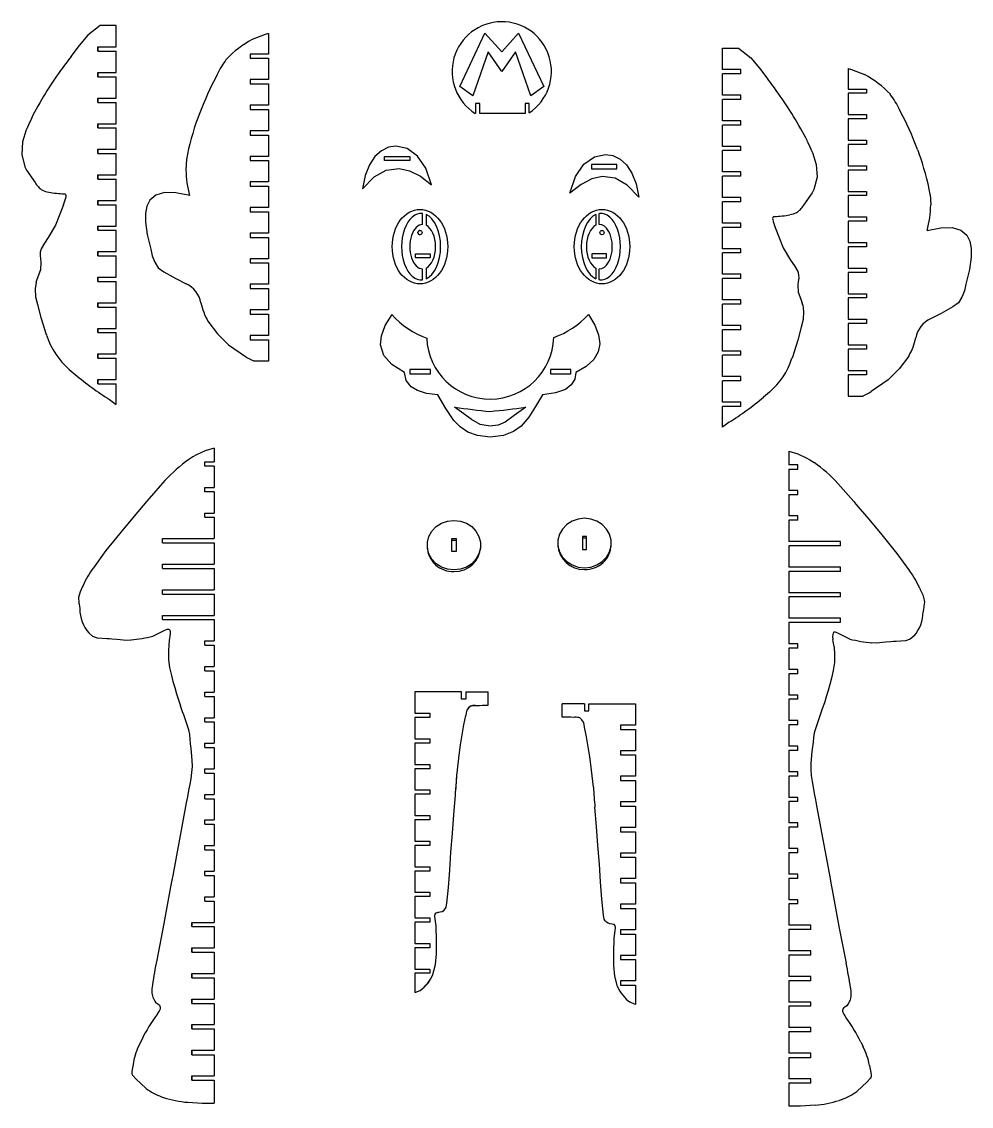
# Model space of a CAD drawing. Extents: x -545 to 865, y -1806 to 2117.
# Drawn here: x 198.1 to 420.8, y -1325.1 to -1070.8 of the extents above; entities that cross this region are included whole.
import ezdxf

# ---------------------------------------------------------------- set-up
doc = ezdxf.new("R2010")
doc.units = 0
doc.layers.get('0').update_dxf_attribs({"linetype": 'CONTINUOUS'})

msp = doc.modelspace()

# ---------------------------------------------------------------- linework, layer by layer
at = {"color": 7, "linetype": 'CONTINUOUS'}
for p, q in [((216.48, -1071.68), (213.6, -1073.95)), ((220.23, -1071.68), (216.48, -1071.68)), ((220.23, -1076.68), (220.23, -1071.68)), ((300.83, -1085.96), (306.72, -1073.44)), ((306.72, -1073.44), (310.67, -1077.86)), ((310.67, -1077.86), (314.62, -1073.44)), ((314.62, -1073.44), (320.51, -1085.96)), ((255.17, -1073.78), (252.11, -1074.94)), ((255.97, -1073.56), (255.17, -1073.78)), ((255.97, -1073.56), (255.97, -1078.34)), ((255.97, -1073.56), (255.97, -1078.34)), ((215.91, -1076.68), (220.23, -1076.68)), ((215.91, -1077.68), (215.91, -1076.68)), ((215.91, -1076.68), (215.91, -1077.68)), ((215.91, -1077.68), (220.23, -1077.68)), ((220.23, -1082.68), (220.23, -1077.68)), ((255.97, -1078.34), (251.65, -1078.34)), ((251.65, -1078.34), (251.65, -1079.34)), ((307.44, -1077.86), (303.87, -1088.15)), ((310.67, -1082.41), (307.44, -1077.86)), ((313.9, -1077.86), (310.67, -1082.41)), ((317.47, -1088.15), (313.9, -1077.86)), ((362.44, -1082), (362.44, -1077)), ((362.44, -1077), (366.19, -1077)), ((366.19, -1077), (369.08, -1079.26)), ((251.65, -1079.34), (255.97, -1079.34)), ((255.97, -1079.34), (255.97, -1084.34)), ((215.91, -1082.68), (220.23, -1082.68)), ((215.91, -1083.68), (215.91, -1082.68)), ((215.91, -1082.68), (215.91, -1083.68)), ((366.77, -1082), (362.44, -1082)), ((362.44, -1088), (362.44, -1083)), ((366.77, -1083), (362.44, -1083)), ((366.77, -1083), (366.77, -1082)), ((391.91, -1081.77), (391.91, -1086.55)), ((391.91, -1081.77), (392.7, -1081.99)), ((392.7, -1081.99), (395.76, -1083.15)), ((215.91, -1083.68), (220.23, -1083.68)), ((220.23, -1088.68), (220.23, -1083.68)), ((255.97, -1084.34), (251.65, -1084.34)), ((251.65, -1084.34), (251.65, -1085.34)), ((251.65, -1085.34), (255.97, -1085.34)), ((255.97, -1085.34), (255.97, -1090.34)), ((303.87, -1088.15), (300.83, -1085.96)), ((320.51, -1085.96), (317.47, -1088.15)), ((215.91, -1088.68), (220.23, -1088.68)), ((215.91, -1089.68), (215.91, -1088.68)), ((215.91, -1088.68), (215.91, -1089.68)), ((366.77, -1088), (362.44, -1088)), ((366.77, -1089), (366.77, -1088)), ((391.91, -1086.55), (396.23, -1086.55)), ((391.91, -1087.55), (391.91, -1092.55)), ((396.23, -1087.55), (391.91, -1087.55)), ((396.23, -1086.55), (396.23, -1087.55)), ((215.91, -1089.68), (220.23, -1089.68)), ((220.23, -1094.68), (220.23, -1089.68)), ((255.97, -1090.34), (251.65, -1090.34)), ((251.65, -1090.34), (251.65, -1091.34)), ((304.52, -1089.91), (304.52, -1092.27)), ((305.52, -1089.91), (304.52, -1089.91)), ((305.52, -1092.27), (305.52, -1089.91)), ((317.12, -1089.91), (316.12, -1089.91)), ((316.12, -1089.91), (316.12, -1092.27)), ((317.12, -1092.11), (317.12, -1089.91)), ((362.44, -1094), (362.44, -1089)), ((366.77, -1089), (362.44, -1089)), ((239.67, -1092.55), (239.38, -1093.39)), ((251.65, -1091.34), (255.97, -1091.34)), ((255.97, -1091.34), (255.97, -1096.34)), ((304.52, -1092.27), (304.46, -1092.27)), ((316.12, -1092.27), (305.52, -1092.27)), ((391.91, -1092.55), (396.23, -1092.55)), ((391.91, -1093.55), (391.91, -1098.55)), ((396.23, -1093.55), (391.91, -1093.55)), ((396.23, -1092.55), (396.23, -1093.55)), ((215.91, -1094.68), (220.23, -1094.68)), ((215.91, -1095.68), (215.91, -1094.68)), ((215.91, -1094.68), (215.91, -1095.68)), ((215.91, -1095.68), (220.23, -1095.68)), ((220.23, -1100.68), (220.23, -1095.68)), ((255.97, -1096.34), (251.65, -1096.34)), ((251.65, -1096.34), (251.65, -1097.34)), ((366.77, -1094), (362.44, -1094)), ((362.44, -1100), (362.44, -1095)), ((366.77, -1095), (362.44, -1095)), ((366.77, -1095), (366.77, -1094)), ((251.65, -1097.34), (255.97, -1097.34)), ((255.97, -1097.34), (255.97, -1102.34)), ((391.91, -1098.55), (396.23, -1098.55)), ((396.23, -1098.55), (396.23, -1099.55)), ((215.91, -1100.68), (220.23, -1100.68)), ((215.91, -1101.68), (215.91, -1100.68)), ((215.91, -1100.68), (215.91, -1101.68)), ((366.77, -1100), (362.44, -1100)), ((362.44, -1106), (362.44, -1101)), ((366.77, -1101), (362.44, -1101)), ((366.77, -1101), (366.77, -1100)), ((391.91, -1099.55), (391.91, -1104.55)), ((396.23, -1099.55), (391.91, -1099.55)), ((408.21, -1100.76), (408.5, -1101.6)), ((215.91, -1101.68), (220.23, -1101.68)), ((220.23, -1106.68), (220.23, -1101.68)), ((236.73, -1103.08), (236.58, -1105.51)), ((255.97, -1102.34), (251.65, -1102.34)), ((251.65, -1102.34), (251.65, -1103.34)), ((251.65, -1103.34), (255.97, -1103.34)), ((255.97, -1103.34), (255.97, -1108.34)), ((283.16, -1103.34), (283.16, -1102.34)), ((283.16, -1102.34), (289.14, -1102.34)), ((289.14, -1103.34), (283.16, -1103.34)), ((289.14, -1102.34), (289.14, -1103.34)), ((198.79, -1104.78), (199.18, -1105.55)), ((199.18, -1105.55), (201.19, -1108.49)), ((331.69, -1104.27), (331.69, -1105.27)), ((337.67, -1104.27), (331.69, -1104.27)), ((331.69, -1105.27), (337.67, -1105.27)), ((337.67, -1105.27), (337.67, -1104.27)), ((366.77, -1106), (362.44, -1106)), ((366.77, -1107), (366.77, -1106)), ((391.91, -1104.55), (396.23, -1104.55)), ((391.91, -1105.55), (391.91, -1110.55)), ((396.23, -1105.55), (391.91, -1105.55)), ((396.23, -1104.55), (396.23, -1105.55)), ((215.91, -1106.68), (220.23, -1106.68)), ((215.91, -1107.68), (215.91, -1106.68)), ((215.91, -1106.68), (215.91, -1107.68)), ((215.91, -1107.68), (220.23, -1107.68)), ((220.23, -1112.68), (220.23, -1107.68)), ((255.97, -1108.34), (251.65, -1108.34)), ((251.65, -1108.34), (251.65, -1109.34)), ((362.44, -1112), (362.44, -1107)), ((366.77, -1107), (362.44, -1107)), ((251.65, -1109.34), (255.97, -1109.34)), ((255.97, -1109.34), (255.97, -1114.34)), ((383.5, -1110.86), (381.48, -1113.8)), ((383.89, -1110.1), (383.5, -1110.86)), ((391.91, -1110.55), (396.23, -1110.55)), ((391.91, -1111.55), (391.91, -1116.55)), ((396.23, -1111.55), (391.91, -1111.55)), ((396.23, -1110.55), (396.23, -1111.55)), ((411.14, -1111.29), (411.29, -1113.72)), ((207.87, -1113.71), (205.98, -1118.45)), ((215.91, -1112.68), (220.23, -1112.68)), ((215.91, -1113.68), (215.91, -1112.68)), ((215.91, -1112.68), (215.91, -1113.68)), ((215.91, -1113.68), (220.23, -1113.68)), ((220.23, -1118.68), (220.23, -1113.68)), ((366.77, -1112), (362.44, -1112)), ((362.44, -1118), (362.44, -1113)), ((366.77, -1113), (362.44, -1113)), ((366.77, -1113), (366.77, -1112)), ((255.97, -1114.34), (251.65, -1114.34)), ((251.65, -1114.34), (251.65, -1115.34)), ((251.65, -1115.34), (255.97, -1115.34)), ((255.97, -1115.34), (255.97, -1120.34)), ((292.11, -1118.33), (292.11, -1115.74)), ((292.9, -1115.97), (292.9, -1118.51)), ((292.9, -1115.97), (292.9, -1118.51)), ((332.75, -1115.97), (332.75, -1118.51)), ((333.55, -1118.33), (333.55, -1115.74)), ((391.91, -1116.55), (396.23, -1116.55)), ((396.23, -1116.55), (396.23, -1117.55)), ((205.98, -1118.45), (204.27, -1121.38)), ((215.91, -1118.68), (220.23, -1118.68)), ((215.91, -1119.68), (215.91, -1118.68)), ((215.91, -1118.68), (215.91, -1119.68)), ((292.9, -1118.51), (292.9, -1118.51)), ((366.77, -1118), (362.44, -1118)), ((362.44, -1124), (362.44, -1119)), ((366.77, -1119), (362.44, -1119)), ((366.77, -1119), (366.77, -1118)), ((374.8, -1119.02), (376.69, -1123.76)), ((391.91, -1117.55), (391.91, -1122.55)), ((396.23, -1117.55), (391.91, -1117.55)), ((215.91, -1119.68), (220.23, -1119.68)), ((220.23, -1124.68), (220.23, -1119.68)), ((255.97, -1120.34), (251.65, -1120.34)), ((251.65, -1120.34), (251.65, -1121.34)), ((251.65, -1121.34), (255.97, -1121.34)), ((255.97, -1121.34), (255.97, -1126.34)), ((366.77, -1124), (362.44, -1124)), ((366.77, -1125), (366.77, -1124)), ((376.69, -1123.76), (378.4, -1126.7)), ((391.91, -1122.55), (396.23, -1122.55)), ((391.91, -1123.55), (391.91, -1128.55)), ((396.23, -1123.55), (391.91, -1123.55)), ((396.23, -1122.55), (396.23, -1123.55)), ((215.91, -1124.68), (220.23, -1124.68)), ((215.91, -1125.68), (215.91, -1124.68)), ((215.91, -1124.68), (215.91, -1125.68)), ((215.91, -1125.68), (220.23, -1125.68)), ((220.23, -1130.68), (220.23, -1125.68)), ((255.97, -1126.34), (251.65, -1126.34)), ((251.65, -1126.34), (251.65, -1127.34)), ((290.43, -1125.17), (293.85, -1125.17)), ((290.43, -1126.17), (290.43, -1125.17)), ((290.43, -1126.17), (290.43, -1125.17)), ((293.85, -1126.17), (290.43, -1126.17)), ((293.85, -1125.17), (293.85, -1126.17)), ((335.23, -1125.17), (331.8, -1125.17)), ((331.8, -1125.17), (331.8, -1126.17)), ((331.8, -1126.17), (335.23, -1126.17)), ((335.23, -1126.17), (335.23, -1125.17)), ((362.44, -1130), (362.44, -1125)), ((366.77, -1125), (362.44, -1125)), ((251.65, -1127.34), (255.97, -1127.34)), ((255.97, -1127.34), (255.97, -1132.34)), ((292.11, -1131.3), (292.11, -1128.71)), ((292.9, -1128.53), (292.9, -1131.07)), ((292.9, -1128.53), (292.9, -1128.53)), ((292.9, -1128.53), (292.9, -1131.07)), ((332.75, -1128.53), (332.75, -1131.07)), ((333.55, -1131.3), (333.55, -1128.71)), ((391.91, -1128.55), (396.23, -1128.55)), ((396.23, -1128.55), (396.23, -1129.55)), ((201.42, -1131.89), (201.22, -1133.39)), ((201.87, -1130.56), (201.53, -1131.43)), ((215.91, -1130.68), (220.23, -1130.68)), ((215.91, -1131.68), (215.91, -1130.68)), ((215.91, -1130.68), (215.91, -1131.68)), ((215.91, -1131.68), (220.23, -1131.68)), ((220.23, -1136.68), (220.23, -1131.68)), ((234.18, -1130.97), (236.62, -1132.24)), ((366.77, -1130), (362.44, -1130)), ((362.44, -1136), (362.44, -1131)), ((366.77, -1131), (362.44, -1131)), ((366.77, -1131), (366.77, -1130)), ((391.91, -1129.55), (391.91, -1134.55)), ((396.23, -1129.55), (391.91, -1129.55)), ((255.97, -1132.34), (251.65, -1132.34)), ((251.65, -1132.34), (251.65, -1133.34)), ((251.65, -1133.34), (255.97, -1133.34)), ((255.97, -1133.34), (255.97, -1138.34)), ((215.91, -1136.68), (220.23, -1136.68)), ((215.91, -1137.68), (215.91, -1136.68)), ((215.91, -1136.68), (215.91, -1137.68)), ((366.77, -1136), (362.44, -1136)), ((362.44, -1142), (362.44, -1137)), ((366.77, -1137), (362.44, -1137)), ((366.77, -1137), (366.77, -1136)), ((380.81, -1135.87), (381.14, -1136.74)), ((391.91, -1134.55), (396.23, -1134.55)), ((391.91, -1135.55), (391.91, -1140.55)), ((396.23, -1135.55), (391.91, -1135.55)), ((396.23, -1134.55), (396.23, -1135.55)), ((201.8, -1137.11), (202.56, -1140.12)), ((215.91, -1137.68), (220.23, -1137.68)), ((220.23, -1142.68), (220.23, -1137.68)), ((255.97, -1138.34), (251.65, -1138.34)), ((251.65, -1138.34), (251.65, -1139.34)), ((251.65, -1139.34), (255.97, -1139.34)), ((255.97, -1139.34), (255.97, -1144.34)), ((381.25, -1137.2), (381.46, -1138.71)), ((413.7, -1139.18), (411.26, -1140.45)), ((202.56, -1140.12), (203.83, -1144.13)), ((366.77, -1142), (362.44, -1142)), ((366.77, -1143), (366.77, -1142)), ((391.91, -1140.55), (396.23, -1140.55)), ((391.91, -1141.55), (391.91, -1146.55)), ((396.23, -1141.55), (391.91, -1141.55)), ((396.23, -1140.55), (396.23, -1141.55)), ((203.83, -1144.13), (203.93, -1144.39)), ((215.91, -1142.68), (220.23, -1142.68)), ((215.91, -1143.68), (215.91, -1142.68)), ((215.91, -1142.68), (215.91, -1143.68)), ((215.91, -1143.68), (220.23, -1143.68)), ((220.23, -1148.68), (220.23, -1143.68)), ((255.97, -1144.34), (251.65, -1144.34)), ((251.65, -1144.34), (251.65, -1145.34)), ((362.44, -1148), (362.44, -1143)), ((366.77, -1143), (362.44, -1143)), ((380.87, -1142.42), (380.12, -1145.44)), ((246.57, -1146.57), (250.54, -1149.31)), ((251.65, -1145.34), (255.97, -1145.34)), ((255.97, -1145.34), (255.97, -1150.34)), ((380.12, -1145.44), (378.84, -1149.45)), ((391.91, -1146.55), (396.23, -1146.55)), ((396.23, -1146.55), (396.23, -1147.55)), ((215.91, -1148.68), (220.23, -1148.68)), ((215.91, -1149.68), (215.91, -1148.68)), ((215.91, -1148.68), (215.91, -1149.68)), ((215.91, -1149.68), (220.23, -1149.68)), ((220.23, -1154.68), (220.23, -1149.68)), ((366.77, -1148), (362.44, -1148)), ((362.44, -1154), (362.44, -1149)), ((366.77, -1149), (362.44, -1149)), ((366.77, -1149), (366.77, -1148)), ((378.84, -1149.45), (378.74, -1149.7)), ((391.91, -1147.55), (391.91, -1152.55)), ((396.23, -1147.55), (391.91, -1147.55)), ((209.2, -1152.33), (210.59, -1153.53)), ((255.97, -1150.34), (252.47, -1150.34)), ((293.93, -1152.34), (289.13, -1152.34)), ((289.13, -1152.34), (289.13, -1153.34)), ((293.93, -1153.34), (293.93, -1152.34)), ((326.88, -1152.34), (322.08, -1152.34)), ((322.08, -1152.34), (322.08, -1153.34)), ((326.88, -1153.34), (326.88, -1152.34)), ((215.91, -1154.68), (220.23, -1154.68)), ((215.91, -1155.68), (215.91, -1154.68)), ((215.91, -1154.68), (215.91, -1155.68)), ((289.13, -1153.34), (293.93, -1153.34)), ((322.08, -1153.34), (326.88, -1153.34)), ((366.77, -1154), (362.44, -1154)), ((366.77, -1155), (366.77, -1154)), ((391.91, -1152.55), (396.23, -1152.55)), ((391.91, -1153.55), (391.91, -1158.55)), ((396.23, -1153.55), (391.91, -1153.55)), ((396.23, -1152.55), (396.23, -1153.55)), ((401.3, -1154.78), (397.34, -1157.52)), ((215.91, -1155.68), (220.23, -1155.68)), ((220.23, -1160.51), (220.23, -1155.68)), ((362.44, -1160), (362.44, -1155)), ((366.77, -1155), (362.44, -1155)), ((218.68, -1159.4), (220.22, -1160.5)), ((373.47, -1157.64), (372.09, -1158.84)), ((391.91, -1158.55), (395.4, -1158.55)), ((220.22, -1160.5), (220.23, -1160.51)), ((366.77, -1160), (362.44, -1160)), ((362.44, -1165.83), (362.44, -1161)), ((366.77, -1161), (362.44, -1161)), ((366.77, -1161), (366.77, -1160)), ((363.99, -1164.72), (362.46, -1165.82)), ((362.46, -1165.82), (362.44, -1165.83)), ((239.09, -1172.32), (238.23, -1172.84)), ((243.18, -1170.76), (243.18, -1173.99)), ((378, -1171.46), (378, -1174.68)), ((238.23, -1172.84), (237.26, -1173.44)), ((241.04, -1173.99), (243.18, -1173.99)), ((241.04, -1174.99), (241.04, -1173.99)), ((243.18, -1174.99), (241.04, -1174.99)), ((243.18, -1174.99), (243.18, -1179.99)), ((380.14, -1174.68), (378, -1174.68)), ((380.14, -1175.68), (380.14, -1174.68)), ((382.09, -1173.01), (382.94, -1173.53)), ((382.94, -1173.53), (383.92, -1174.14)), ((378, -1175.68), (378, -1180.68)), ((378, -1175.68), (380.14, -1175.68)), ((231.66, -1178.34), (227.95, -1182.61)), ((241.04, -1179.99), (243.18, -1179.99)), ((241.04, -1180.99), (241.04, -1179.99)), ((389.51, -1179.04), (393.23, -1183.3)), ((227.95, -1182.61), (227.43, -1183.22)), ((243.18, -1180.99), (241.04, -1180.99)), ((243.18, -1180.99), (243.18, -1185.99)), ((380.14, -1180.68), (378, -1180.68)), ((378, -1181.68), (378, -1186.68)), ((378, -1181.68), (380.14, -1181.68)), ((380.14, -1181.68), (380.14, -1180.68)), ((227.43, -1183.22), (224.42, -1186.75)), ((393.23, -1183.3), (393.74, -1183.92)), ((393.74, -1183.92), (396.76, -1187.45)), ((224.42, -1186.75), (221.36, -1190.39)), ((241.04, -1185.99), (243.18, -1185.99)), ((241.04, -1186.99), (241.04, -1185.99)), ((241.04, -1186.99), (243.18, -1186.99)), ((243.18, -1186.99), (243.18, -1191.99)), ((380.14, -1186.68), (378, -1186.68)), ((378, -1187.68), (378, -1192.68)), ((380.14, -1187.68), (378, -1187.68)), ((380.14, -1187.68), (380.14, -1186.68)), ((396.76, -1187.45), (399.82, -1191.08)), ((221.36, -1190.39), (218.51, -1193.91)), ((231.08, -1191.99), (243.18, -1191.99)), ((231.08, -1192.99), (231.08, -1191.99)), ((231.08, -1192.99), (243.18, -1192.99)), ((243.18, -1192.99), (243.18, -1197.99)), ((298.95, -1191.99), (299.95, -1191.99)), ((298.95, -1195.05), (298.95, -1191.99)), ((298.95, -1192.37), (298.95, -1191.99)), ((298.95, -1195.05), (298.95, -1192.37)), ((298.95, -1192.37), (299.95, -1192.37)), ((299.95, -1191.99), (299.95, -1195.05)), ((323.8, -1193.04), (323.8, -1193.42)), ((330.57, -1191.5), (329.57, -1191.5)), ((329.57, -1191.5), (329.57, -1194.57)), ((330.57, -1191.88), (329.57, -1191.88)), ((330.57, -1194.57), (330.57, -1191.5)), ((336.34, -1193.42), (336.34, -1193.04)), ((390.1, -1192.68), (378, -1192.68)), ((390.1, -1193.68), (390.1, -1192.68)), ((399.82, -1191.08), (402.67, -1194.6)), ((217.8, -1194.77), (214.87, -1198.84)), ((218.51, -1193.91), (217.8, -1194.77)), ((293.18, -1193.52), (293.18, -1193.9)), ((299.95, -1195.05), (298.95, -1195.05)), ((305.73, -1193.9), (305.73, -1193.52)), ((329.57, -1194.57), (330.57, -1194.57)), ((378, -1193.68), (378, -1198.68)), ((390.1, -1193.68), (378, -1193.68)), ((402.67, -1194.6), (403.37, -1195.47)), ((403.37, -1195.47), (406.31, -1199.54)), ((231.08, -1197.99), (243.18, -1197.99)), ((231.08, -1198.99), (231.08, -1197.99)), ((231.08, -1198.99), (243.18, -1198.99)), ((243.18, -1198.99), (243.18, -1203.99)), ((390.1, -1198.68), (378, -1198.68)), ((378, -1199.68), (378, -1204.68)), ((390.1, -1199.68), (378, -1199.68)), ((390.1, -1199.68), (390.1, -1198.68)), ((212.46, -1202.99), (212.34, -1203.23)), ((231.08, -1203.99), (243.18, -1203.99)), ((231.08, -1204.99), (231.08, -1203.99)), ((231.08, -1204.99), (243.18, -1204.99)), ((243.18, -1204.99), (243.18, -1209.99)), ((390.1, -1204.68), (378, -1204.68)), ((378, -1205.68), (378, -1210.68)), ((390.1, -1205.68), (378, -1205.68)), ((390.1, -1205.68), (390.1, -1204.68)), ((408.72, -1203.68), (408.84, -1203.93)), ((231.08, -1209.99), (243.18, -1209.99)), ((231.08, -1210.99), (231.08, -1209.99)), ((390.1, -1210.68), (378, -1210.68)), ((390.1, -1211.68), (390.1, -1210.68)), ((231.08, -1210.99), (243.18, -1210.99)), ((243.18, -1210.99), (243.18, -1215.99)), ((378, -1211.68), (378, -1216.68)), ((390.1, -1211.68), (378, -1211.68)), ((222.68, -1215.8), (223.7, -1215.77)), ((241.04, -1215.99), (243.18, -1215.99)), ((241.04, -1216.99), (241.04, -1215.99)), ((241.04, -1216.99), (243.18, -1216.99)), ((243.18, -1216.99), (243.18, -1221.99)), ((380.14, -1216.68), (378, -1216.68)), ((378, -1217.68), (378, -1222.68)), ((380.14, -1217.68), (378, -1217.68)), ((380.14, -1217.68), (380.14, -1216.68)), ((398.5, -1216.5), (397.48, -1216.46)), ((241.04, -1221.99), (243.18, -1221.99)), ((241.04, -1222.99), (241.04, -1221.99)), ((241.04, -1222.99), (243.18, -1222.99)), ((243.18, -1222.99), (243.18, -1227.99)), ((380.14, -1222.68), (378, -1222.68)), ((380.14, -1223.68), (380.14, -1222.68)), ((378, -1223.68), (378, -1228.68)), ((380.14, -1223.68), (378, -1223.68)), ((241.04, -1227.99), (243.18, -1227.99)), ((241.04, -1228.99), (241.04, -1227.99)), ((290.24, -1227.95), (290.24, -1232.95)), ((301.24, -1227.95), (290.24, -1227.95)), ((301.24, -1229.63), (301.24, -1227.95)), ((302.24, -1227.95), (302.24, -1229.63)), ((302.24, -1227.95), (307.51, -1227.95)), ((307.51, -1231.08), (307.51, -1227.95)), ((307.51, -1227.95), (307.51, -1227.95)), ((307.51, -1231.08), (307.51, -1227.95)), ((241.04, -1228.99), (243.18, -1228.99)), ((243.18, -1228.99), (243.18, -1233.99)), ((302.24, -1229.63), (301.24, -1229.63)), ((303.85, -1231.14), (304.46, -1231.12)), ((303.85, -1231.14), (303.85, -1231.14)), ((304.46, -1231.12), (304.76, -1231.12)), ((304.76, -1231.12), (305.47, -1231.11)), ((305.47, -1231.11), (306.18, -1231.08)), ((305.47, -1231.11), (306.18, -1231.08)), ((305.47, -1231.11), (305.47, -1231.11)), ((306.18, -1231.08), (307.51, -1231.08)), ((324.8, -1233.86), (324.8, -1230.73)), ((330.07, -1230.73), (324.8, -1230.73)), ((330.07, -1230.73), (330.07, -1232.41)), ((331.07, -1232.41), (331.07, -1230.73)), ((331.07, -1230.73), (342.07, -1230.73)), ((342.07, -1230.73), (342.07, -1235.73)), ((380.14, -1228.68), (378, -1228.68)), ((378, -1229.68), (378, -1234.68)), ((380.14, -1229.68), (378, -1229.68)), ((380.14, -1229.68), (380.14, -1228.68)), ((290.24, -1232.95), (293.77, -1232.95)), ((293.77, -1232.95), (293.77, -1233.95)), ((301.76, -1235.68), (302.2, -1233.46)), ((302.2, -1233.46), (302.2, -1233.46)), ((330.07, -1232.41), (331.07, -1232.41)), ((241.04, -1233.99), (243.18, -1233.99)), ((241.04, -1234.99), (241.04, -1233.99)), ((241.04, -1234.99), (243.18, -1234.99)), ((243.18, -1234.99), (243.18, -1239.99)), ((290.24, -1233.95), (290.24, -1238.95)), ((293.77, -1233.95), (290.24, -1233.95)), ((301, -1240.36), (301.76, -1235.68)), ((301, -1240.36), (301.76, -1235.68)), ((326.13, -1233.87), (324.8, -1233.86)), ((326.83, -1233.89), (326.13, -1233.87)), ((327.55, -1233.91), (326.83, -1233.89)), ((327.84, -1233.9), (327.55, -1233.91)), ((330.54, -1238.47), (330.11, -1236.24)), ((342.07, -1235.73), (338.53, -1235.73)), ((338.53, -1235.73), (338.53, -1236.73)), ((380.14, -1234.68), (378, -1234.68)), ((378, -1235.68), (378, -1240.68)), ((380.14, -1235.68), (378, -1235.68)), ((380.14, -1235.68), (380.14, -1234.68)), ((331.31, -1243.14), (330.54, -1238.47)), ((338.53, -1236.73), (342.07, -1236.73)), ((342.07, -1236.73), (342.07, -1241.73)), ((237.74, -1241.25), (237.99, -1243.99)), ((241.04, -1239.99), (243.18, -1239.99)), ((241.04, -1240.99), (241.04, -1239.99)), ((241.04, -1240.99), (243.18, -1240.99)), ((243.18, -1240.99), (243.18, -1245.99)), ((290.24, -1238.95), (293.77, -1238.95)), ((290.24, -1239.95), (290.24, -1244.95)), ((293.77, -1239.95), (290.24, -1239.95)), ((293.77, -1238.95), (293.77, -1239.95)), ((300.72, -1242.17), (301, -1240.36)), ((301, -1240.36), (301, -1240.36)), ((380.14, -1240.68), (378, -1240.68)), ((380.14, -1241.68), (380.14, -1240.68)), ((300.15, -1247.52), (300.72, -1242.17)), ((300.15, -1247.52), (300.72, -1242.17)), ((300.72, -1242.17), (300.72, -1242.17)), ((331.59, -1244.95), (331.31, -1243.14)), ((342.07, -1241.73), (338.53, -1241.73)), ((338.53, -1241.73), (338.53, -1242.73)), ((338.53, -1242.73), (342.07, -1242.73)), ((342.07, -1242.73), (342.07, -1247.73)), ((378, -1241.68), (378, -1246.68)), ((380.14, -1241.68), (378, -1241.68)), ((383.43, -1241.95), (383.18, -1244.69)), ((241.04, -1245.99), (243.18, -1245.99)), ((241.04, -1246.99), (241.04, -1245.99)), ((290.24, -1244.95), (293.77, -1244.95)), ((290.24, -1245.95), (290.24, -1250.95)), ((293.77, -1245.95), (290.24, -1245.95)), ((293.77, -1244.95), (293.77, -1245.95)), ((332.15, -1250.31), (331.59, -1244.95)), ((241.04, -1246.99), (243.18, -1246.99)), ((243.18, -1246.99), (243.18, -1251.99)), ((342.07, -1247.73), (338.53, -1247.73)), ((338.53, -1247.73), (338.53, -1248.73)), ((338.53, -1248.73), (342.07, -1248.73)), ((342.07, -1248.73), (342.07, -1253.73)), ((380.14, -1246.68), (378, -1246.68)), ((378, -1247.68), (378, -1252.68)), ((380.14, -1247.68), (378, -1247.68)), ((380.14, -1247.68), (380.14, -1246.68)), ((290.24, -1250.95), (293.77, -1250.95)), ((293.77, -1250.95), (293.77, -1251.95)), ((236.67, -1253.99), (233.51, -1271.03)), ((241.04, -1251.99), (243.18, -1251.99)), ((241.04, -1252.99), (241.04, -1251.99)), ((241.04, -1252.99), (243.18, -1252.99)), ((243.18, -1252.99), (243.18, -1257.98)), ((290.24, -1251.95), (290.24, -1256.95)), ((293.77, -1251.95), (290.24, -1251.95)), ((299.43, -1256.7), (299.78, -1252.2)), ((342.07, -1253.73), (338.53, -1253.73)), ((338.53, -1253.73), (338.53, -1254.73)), ((380.14, -1252.68), (378, -1252.68)), ((378, -1253.68), (378, -1258.68)), ((380.14, -1253.68), (378, -1253.68)), ((380.14, -1253.68), (380.14, -1252.68)), ((332.88, -1259.48), (332.52, -1254.98)), ((338.53, -1254.73), (342.07, -1254.73)), ((342.07, -1254.73), (342.07, -1259.73)), ((384.5, -1254.69), (387.67, -1271.73)), ((241.04, -1257.98), (243.18, -1257.98)), ((241.04, -1258.99), (241.04, -1257.98)), ((241.04, -1258.99), (243.18, -1258.99)), ((243.18, -1258.99), (243.18, -1263.99)), ((290.24, -1256.95), (293.77, -1256.95)), ((290.24, -1257.95), (290.24, -1262.95)), ((293.77, -1257.95), (290.24, -1257.95)), ((293.77, -1256.95), (293.77, -1257.95)), ((299.11, -1261.15), (299.43, -1256.7)), ((380.14, -1258.68), (378, -1258.68)), ((380.14, -1259.68), (380.14, -1258.68)), ((298.75, -1265.53), (299.11, -1261.15)), ((298.75, -1265.53), (299.11, -1261.15)), ((333.2, -1263.94), (332.88, -1259.48)), ((342.07, -1259.73), (338.53, -1259.73)), ((338.53, -1259.73), (338.53, -1260.73)), ((338.53, -1260.73), (342.07, -1260.73)), ((342.07, -1260.73), (342.07, -1265.73)), ((378, -1259.68), (378, -1264.68)), ((380.14, -1259.68), (378, -1259.68)), ((241.04, -1263.99), (243.18, -1263.99)), ((241.04, -1264.99), (241.04, -1263.99)), ((290.24, -1262.95), (293.77, -1262.95)), ((290.24, -1263.95), (290.24, -1268.95)), ((293.77, -1263.95), (290.24, -1263.95)), ((293.77, -1262.95), (293.77, -1263.95)), ((333.56, -1268.31), (333.2, -1263.94)), ((241.04, -1264.99), (243.18, -1264.99)), ((243.18, -1264.99), (243.18, -1269.99)), ((298.5, -1269.72), (298.75, -1265.53)), ((298.5, -1269.72), (298.75, -1265.53)), ((298.75, -1265.53), (298.75, -1265.53)), ((342.07, -1265.73), (338.53, -1265.73)), ((338.53, -1265.73), (338.53, -1266.73)), ((338.53, -1266.73), (342.07, -1266.73)), ((342.07, -1266.73), (342.07, -1271.73)), ((380.14, -1264.68), (378, -1264.68)), ((378, -1265.68), (378, -1270.68)), ((380.14, -1265.68), (378, -1265.68)), ((380.14, -1265.68), (380.14, -1264.68)), ((290.24, -1268.95), (293.77, -1268.95)), ((293.77, -1268.95), (293.77, -1269.95)), ((333.8, -1272.5), (333.56, -1268.31)), ((233.51, -1271.03), (233.3, -1272.09)), ((241.04, -1269.99), (243.18, -1269.99)), ((241.04, -1270.99), (241.04, -1269.99)), ((241.04, -1270.99), (243.18, -1270.99)), ((243.18, -1270.99), (243.18, -1275.99)), ((290.24, -1269.95), (290.24, -1274.95)), ((293.77, -1269.95), (290.24, -1269.95)), ((298.16, -1273.81), (298.5, -1269.72)), ((342.07, -1271.73), (338.53, -1271.73)), ((338.53, -1271.73), (338.53, -1272.73)), ((380.14, -1270.68), (378, -1270.68)), ((378, -1271.68), (378, -1276.68)), ((380.14, -1271.68), (378, -1271.68)), ((380.14, -1271.68), (380.14, -1270.68)), ((387.67, -1271.73), (387.88, -1272.79)), ((233.3, -1272.09), (233, -1273.68)), ((297.77, -1277.53), (298.16, -1273.81)), ((334.14, -1276.59), (333.8, -1272.5)), ((338.53, -1272.73), (342.07, -1272.73)), ((342.07, -1272.73), (342.07, -1277.73)), ((387.88, -1272.79), (388.18, -1274.38)), ((241.04, -1275.99), (243.18, -1275.99)), ((241.04, -1276.99), (241.04, -1275.99)), ((241.04, -1276.99), (243.18, -1276.99)), ((243.18, -1276.99), (243.18, -1281.99)), ((290.24, -1274.95), (293.77, -1274.95)), ((290.24, -1275.95), (290.24, -1280.95)), ((293.77, -1275.95), (290.24, -1275.95)), ((293.77, -1274.95), (293.77, -1275.95)), ((334.53, -1280.31), (334.14, -1276.59)), ((380.14, -1276.68), (378, -1276.68)), ((380.14, -1277.68), (380.14, -1276.68)), ((342.07, -1277.73), (338.53, -1277.73)), ((338.53, -1277.73), (338.53, -1278.73)), ((338.53, -1278.73), (342.07, -1278.73)), ((342.07, -1278.73), (342.07, -1283.73)), ((378, -1277.68), (378, -1282.68)), ((380.14, -1277.68), (378, -1277.68)), ((237.98, -1281.99), (243.18, -1281.99)), ((237.98, -1282.99), (237.98, -1281.99)), ((237.98, -1281.99), (237.98, -1282.99)), ((290.24, -1280.95), (293.77, -1280.95)), ((290.24, -1281.95), (290.24, -1286.95)), ((293.77, -1281.95), (290.24, -1281.95)), ((293.77, -1280.95), (293.77, -1281.95)), ((237.98, -1282.99), (243.18, -1282.99)), ((243.18, -1282.99), (243.18, -1287.99)), ((295.38, -1286.36), (295.25, -1282.81)), ((342.07, -1283.73), (338.53, -1283.73)), ((338.53, -1283.73), (338.53, -1284.73)), ((383.19, -1282.68), (378, -1282.68)), ((378, -1283.68), (378, -1288.68)), ((383.19, -1283.68), (378, -1283.68)), ((383.19, -1283.68), (383.19, -1282.68)), ((290.24, -1286.95), (293.77, -1286.95)), ((293.77, -1286.95), (293.77, -1287.95)), ((295.37, -1289.36), (295.38, -1286.36)), ((336.93, -1289.14), (337.05, -1285.6)), ((338.53, -1284.73), (342.07, -1284.73)), ((342.07, -1284.73), (342.07, -1289.73)), ((237.98, -1287.99), (243.18, -1287.99)), ((237.98, -1288.99), (237.98, -1287.99)), ((237.98, -1287.99), (237.98, -1288.99)), ((237.98, -1288.99), (243.18, -1288.99)), ((243.18, -1288.99), (243.18, -1293.99)), ((290.24, -1287.95), (290.24, -1292.95)), ((293.77, -1287.95), (290.24, -1287.95)), ((336.94, -1292.14), (336.93, -1289.14)), ((383.19, -1288.68), (378, -1288.68)), ((378, -1289.68), (378, -1294.68)), ((383.19, -1289.68), (378, -1289.68)), ((383.19, -1289.68), (383.19, -1288.68)), ((342.07, -1289.73), (338.53, -1289.73)), ((338.53, -1289.73), (338.53, -1290.73)), ((338.53, -1290.73), (342.07, -1290.73)), ((342.07, -1290.73), (342.07, -1295.73)), ((237.98, -1293.99), (243.18, -1293.99)), ((237.98, -1294.99), (237.98, -1293.99)), ((237.98, -1293.99), (237.98, -1294.99)), ((290.24, -1292.95), (293.77, -1292.95)), ((293.77, -1293.95), (290.24, -1293.95)), ((290.24, -1293.95), (290.24, -1298.47)), ((293.77, -1292.95), (293.77, -1293.95)), ((383.19, -1294.68), (378, -1294.68)), ((383.19, -1295.68), (383.19, -1294.68)), ((237.98, -1294.99), (243.18, -1294.99)), ((243.18, -1294.99), (243.18, -1299.99)), ((342.07, -1295.73), (338.53, -1295.73)), ((338.53, -1295.73), (338.53, -1296.73)), ((338.53, -1296.73), (342.07, -1296.73)), ((342.07, -1296.73), (342.07, -1301.25)), ((378, -1295.68), (378, -1300.68)), ((383.19, -1295.68), (378, -1295.68)), ((237.98, -1299.99), (243.18, -1299.99)), ((237.98, -1300.99), (237.98, -1299.99)), ((237.98, -1299.99), (237.98, -1300.99)), ((237.98, -1300.99), (243.18, -1300.99)), ((243.18, -1300.99), (243.18, -1305.99)), ((383.19, -1300.68), (378, -1300.68)), ((378, -1301.68), (378, -1306.68)), ((383.19, -1301.68), (378, -1301.68)), ((383.19, -1301.68), (383.19, -1300.68)), ((237.98, -1305.99), (243.18, -1305.99)), ((237.98, -1306.99), (237.98, -1305.99)), ((237.98, -1305.99), (237.98, -1306.99)), ((237.98, -1306.99), (243.18, -1306.99)), ((243.18, -1306.99), (243.18, -1311.99)), ((383.19, -1306.68), (378, -1306.68)), ((383.19, -1307.68), (383.19, -1306.68)), ((226.29, -1309.39), (225.78, -1310.42)), ((378, -1307.68), (378, -1312.68)), ((383.19, -1307.68), (378, -1307.68)), ((237.98, -1311.99), (243.18, -1311.99)), ((237.98, -1313.04), (237.98, -1311.99)), ((237.98, -1311.99), (237.98, -1313.04)), ((394.89, -1310.09), (395.4, -1311.11)), ((237.98, -1313.04), (243.18, -1313.04)), ((243.18, -1313.04), (243.18, -1317.99)), ((383.19, -1312.68), (378, -1312.68)), ((378, -1313.74), (378, -1318.68)), ((383.19, -1313.74), (378, -1313.74)), ((383.19, -1313.74), (383.19, -1312.68)), ((224.83, -1318.71), (227.23, -1320.97)), ((237.98, -1317.99), (243.18, -1317.99)), ((237.98, -1318.99), (237.98, -1317.99)), ((237.98, -1317.99), (237.98, -1318.99)), ((237.98, -1318.99), (243.18, -1318.99)), ((243.18, -1318.99), (243.18, -1324.42)), ((383.19, -1318.68), (378, -1318.68)), ((378, -1319.68), (378, -1325.12)), ((383.19, -1319.68), (378, -1319.68)), ((383.19, -1319.68), (383.19, -1318.68)), ((396.35, -1319.41), (393.94, -1321.66)), ((230.88, -1322.89), (231.36, -1323.07)), ((237.02, -1324.2), (240.41, -1324.43)), ((240.41, -1324.43), (241.32, -1324.44)), ((241.32, -1324.44), (243.18, -1324.42)), ((379.85, -1325.14), (378, -1325.12)), ((380.77, -1325.13), (379.85, -1325.14)), ((384.16, -1324.89), (380.77, -1325.13)), ((390.29, -1323.59), (389.82, -1323.76))]:
    msp.add_line(p, q, dxfattribs=at)
at = {"color": 7, "linetype": 'CONTINUOUS', "flags": 128}
for points in [[(213.6, -1073.95), (211.54, -1076.37), (209.62, -1078.91)], [(369.08, -1079.26), (371.13, -1081.68), (373.06, -1084.22)], [(200.33, -1093.44), (199.72, -1094.79), (199.43, -1095.47), (199.43, -1095.47), (199.43, -1095.47), (199.43, -1095.47), (199.43, -1095.47), (199.43, -1095.47), (199.43, -1095.47), (199.43, -1095.47), (199.43, -1095.48), (199.43, -1095.48), (199.43, -1095.49), (199.42, -1095.51), (199.4, -1095.54), (199.37, -1095.63), (199.29, -1095.81), (199.19, -1096.04), (199.14, -1096.15), (198.24, -1098.97), (198.06, -1101.92), (198.79, -1104.78)], [(382.34, -1098.75), (382.95, -1100.1), (383.24, -1100.78), (383.24, -1100.78), (383.24, -1100.78), (383.24, -1100.78), (383.24, -1100.78), (383.24, -1100.78), (383.24, -1100.79), (383.24, -1100.79), (383.24, -1100.79), (383.24, -1100.79), (383.25, -1100.8), (383.25, -1100.82), (383.27, -1100.86), (383.31, -1100.94), (383.39, -1101.12), (383.48, -1101.35), (383.53, -1101.46), (384.43, -1104.28), (384.62, -1107.23), (383.89, -1110.1)], [(294.2, -1109.03), (292.87, -1105.1), (290.88, -1102.26), (288.45, -1100.52), (285.83, -1099.94), (284.08, -1100.22), (282.42, -1101.03), (280.92, -1102.4), (279.63, -1104.34), (278.63, -1106.85), (278, -1109.95)], [(326.63, -1110.96), (327.96, -1107.04), (329.95, -1104.19), (332.38, -1102.45), (335, -1101.87), (336.74, -1102.15), (338.41, -1102.96), (339.91, -1104.33), (341.2, -1106.27), (342.19, -1108.78), (342.83, -1111.88)], [(278, -1109.95), (280.71, -1107.15), (283.57, -1105.56), (286.57, -1105.17), (289.03, -1105.71), (291.57, -1107), (294.2, -1109.03)], [(342.83, -1111.88), (340.11, -1109.09), (337.26, -1107.49), (334.26, -1107.1), (331.8, -1107.65), (329.26, -1108.93), (326.63, -1110.96)], [(202.91, -1110.27), (203.64, -1110.6), (204.42, -1110.76)], [(237.46, -1111.55), (234.22, -1110.86), (231.59, -1110.81), (229.55, -1111.41), (228.11, -1112.65), (227.43, -1114), (227.08, -1115.71), (227.07, -1117.78), (227.48, -1120.68), (228.36, -1124.09)], [(379.76, -1115.58), (379.03, -1115.91), (378.25, -1116.08)], [(410.42, -1119.76), (413.65, -1119.07), (416.29, -1119.02), (418.32, -1119.62), (419.76, -1120.86), (420.44, -1122.21), (420.79, -1123.92), (420.81, -1125.99), (420.39, -1128.89), (419.52, -1132.3)], [(204.27, -1121.38), (203.37, -1122.69), (202.59, -1124.06), (202.39, -1124.82), (202.36, -1125.61), (202.45, -1126.4), (202.54, -1127.19)], [(228.36, -1124.09), (228.69, -1125.65), (229.3, -1127.13)], [(378.4, -1126.7), (379.3, -1128), (380.09, -1129.37), (380.29, -1130.14), (380.31, -1130.93), (380.23, -1131.71), (380.14, -1132.5)], [(202.54, -1127.19), (202.44, -1128.92), (201.87, -1130.56)], [(229.3, -1127.13), (230.08, -1128.49), (231.37, -1129.42), (234.18, -1130.97)], [(201.22, -1133.39), (201.28, -1135.29), (201.8, -1137.11)], [(380.14, -1132.5), (380.23, -1134.23), (380.81, -1135.87)], [(419.52, -1132.3), (419.18, -1133.86), (418.57, -1135.34)], [(418.57, -1135.34), (417.8, -1136.7), (416.5, -1137.63), (413.7, -1139.18)], [(287.85, -1153.01), (284.87, -1151.19), (283.01, -1149.04), (282.26, -1146.57), (282.46, -1144.4), (283.34, -1142.03), (284.92, -1139.46)], [(330.98, -1139.46), (332.5, -1141.91), (333.39, -1144.19), (333.66, -1146.28), (333.29, -1148.19), (332.23, -1150), (330.49, -1151.61), (328.05, -1153.01)], [(381.46, -1138.71), (381.39, -1140.6), (380.87, -1142.42)], [(241.73, -1140.97), (243.96, -1143.93), (246.57, -1146.57)], [(406.14, -1149.18), (403.91, -1152.14), (401.3, -1154.78)], [(295.64, -1158.26), (293.02, -1157.92), (290.93, -1157.29), (289.38, -1156.36), (288.24, -1154.89), (287.85, -1153.01)], [(328.05, -1153.01), (327.77, -1154.63), (326.95, -1155.96), (325.59, -1156.99), (323.3, -1157.83), (320.26, -1158.26)], [(307.95, -1168.22), (304.97, -1167.82), (302.67, -1167), (300.88, -1165.81), (299.45, -1164.31), (297.58, -1161.48), (295.64, -1158.26)], [(320.26, -1158.26), (318.6, -1161.01), (317.05, -1163.51), (315.25, -1165.61), (313.43, -1166.9), (311.05, -1167.79), (307.95, -1168.22)], [(307.95, -1165.62), (305.62, -1165.25), (303.55, -1164.07), (301.78, -1162.73), (299.61, -1161.15)], [(316.29, -1161.15), (313.61, -1163.12), (311.47, -1164.66), (309.82, -1165.4), (307.95, -1165.62)], [(243.18, -1170.76), (241.07, -1171.39), (239.09, -1172.32)], [(378, -1171.46), (380.11, -1172.09), (382.09, -1173.01)], [(299.45, -1199.33), (297.95, -1199.16), (296.54, -1198.66), (295.29, -1197.87), (294.29, -1196.82), (293.59, -1195.58), (293.23, -1194.22), (293.23, -1192.82), (293.59, -1191.46), (294.29, -1190.22), (295.29, -1189.17), (296.54, -1188.38), (297.95, -1187.88), (299.45, -1187.71), (300.96, -1187.88), (302.37, -1188.38), (303.61, -1189.17), (304.62, -1190.22), (305.32, -1191.46), (305.68, -1192.82), (305.68, -1194.22), (305.32, -1195.58), (304.62, -1196.82), (303.61, -1197.87), (302.37, -1198.66), (300.96, -1199.16), (299.45, -1199.33)], [(330.07, -1198.84), (331.57, -1198.68), (332.98, -1198.18), (334.23, -1197.38), (335.23, -1196.34), (335.93, -1195.1), (336.3, -1193.74), (336.3, -1192.34), (335.93, -1190.98), (335.23, -1189.74), (334.23, -1188.69), (332.98, -1187.9), (331.57, -1187.4), (330.07, -1187.23), (328.57, -1187.4), (327.15, -1187.9), (325.91, -1188.69), (324.91, -1189.74), (324.2, -1190.98), (323.84, -1192.34), (323.84, -1193.74), (324.2, -1195.1), (324.91, -1196.34), (325.91, -1197.38), (327.15, -1198.18), (328.57, -1198.68), (330.07, -1198.84)], [(212.34, -1203.23), (211.78, -1204.47), (211.4, -1205.77), (211.39, -1206.21), (211.43, -1206.66), (211.5, -1207.12), (211.5, -1207.13), (211.5, -1207.14), (211.5, -1207.18), (211.52, -1207.28), (211.54, -1207.45), (211.59, -1207.79), (211.7, -1208.46)], [(408.84, -1203.93), (409.4, -1205.16), (409.77, -1206.46), (409.79, -1206.9), (409.74, -1207.35), (409.68, -1207.82), (409.68, -1207.82), (409.68, -1207.84), (409.67, -1207.87), (409.66, -1207.98), (409.64, -1208.15), (409.59, -1208.48), (409.48, -1209.15)], [(228.85, -1214.86), (231.51, -1213.55), (232.2, -1213.27), (232.48, -1213.22), (232.56, -1213.24), (232.65, -1213.28), (232.72, -1213.34), (232.81, -1213.5), (232.89, -1213.82), (232.9, -1214.24), (232.83, -1214.98)], [(213.81, -1214.13), (214.7, -1214.85), (215.77, -1215.28), (218.02, -1215.43), (218.08, -1215.43), (218.08, -1215.43), (218.08, -1215.43), (218.08, -1215.43), (218.08, -1215.43), (218.08, -1215.43), (218.08, -1215.43), (218.08, -1215.43), (218.08, -1215.43), (218.08, -1215.43), (218.08, -1215.43), (218.09, -1215.43), (218.11, -1215.43), (218.15, -1215.43), (218.22, -1215.43), (218.36, -1215.44), (218.65, -1215.45), (219.23, -1215.48), (220.38, -1215.58), (222.68, -1215.8)], [(392.33, -1215.55), (389.66, -1214.25), (388.98, -1213.96), (388.7, -1213.92), (388.61, -1213.93), (388.53, -1213.97), (388.46, -1214.04), (388.37, -1214.2), (388.29, -1214.52), (388.27, -1214.93), (388.35, -1215.67)], [(407.37, -1214.82), (406.47, -1215.55), (405.4, -1215.98), (403.16, -1216.12), (403.1, -1216.13), (403.1, -1216.13), (403.1, -1216.13), (403.1, -1216.13), (403.1, -1216.13), (403.1, -1216.13), (403.1, -1216.13), (403.1, -1216.13), (403.1, -1216.13), (403.1, -1216.13), (403.09, -1216.13), (403.08, -1216.13), (403.07, -1216.13), (403.03, -1216.13), (402.96, -1216.13), (402.82, -1216.13), (402.53, -1216.14), (401.95, -1216.17), (400.79, -1216.28), (398.5, -1216.5)], [(232.55, -1216.65), (232.47, -1218.52), (232.49, -1220.39), (232.75, -1222.24), (233.17, -1224.06), (233.54, -1225.5), (233.96, -1226.95), (234.38, -1228.41), (234.83, -1229.81), (235.31, -1231.22)], [(388.63, -1217.35), (388.71, -1219.21), (388.68, -1221.08), (388.42, -1222.93), (388.01, -1224.76), (387.64, -1226.2), (387.22, -1227.64), (386.79, -1229.1), (386.35, -1230.5), (385.86, -1231.92)], [(303.29, -1231.27), (303.57, -1231.19), (303.85, -1231.14)], [(237.22, -1236.84), (237.39, -1237.93), (237.48, -1239.04), (237.59, -1240.15), (237.74, -1241.25)], [(383.95, -1237.53), (383.78, -1238.63), (383.69, -1239.74), (383.58, -1240.84), (383.43, -1241.95)], [(237.99, -1243.99), (238.01, -1245.44), (237.91, -1246.83), (237.71, -1248.3), (237.49, -1249.56), (237.22, -1251.05), (236.93, -1252.57), (236.67, -1253.99)], [(383.18, -1244.69), (383.16, -1246.14), (383.26, -1247.52), (383.47, -1248.99), (383.68, -1250.25), (383.96, -1251.74), (384.24, -1253.27), (384.5, -1254.69)], [(299.78, -1252.2), (299.83, -1251.62), (299.85, -1251.42), (299.88, -1251.03), (299.93, -1250.45), (299.95, -1250.15), (299.96, -1250.01), (299.97, -1249.93), (299.97, -1249.9), (299.97, -1249.88), (299.97, -1249.87), (299.97, -1249.87), (299.97, -1249.86), (299.97, -1249.86), (299.97, -1249.86), (299.97, -1249.86), (299.97, -1249.86), (299.97, -1249.86), (299.97, -1249.86), (299.97, -1249.86), (299.97, -1249.86), (299.98, -1249.82), (300, -1249.57), (300.01, -1249.35), (300.02, -1249.3), (300.02, -1249.28), (300.02, -1249.28), (300.02, -1249.27), (300.02, -1249.23), (300.03, -1249.12), (300.06, -1248.69), (300.15, -1247.52)], [(233, -1273.68), (231.41, -1282.29), (229.73, -1290.87)], [(388.18, -1274.38), (389.77, -1282.98), (391.44, -1291.57)], [(295.3, -1279.73), (296.21, -1279.53), (296.66, -1279.41), (297.07, -1279.19), (297.39, -1278.86), (297.61, -1278.44), (297.77, -1277.53)], [(295.3, -1279.73), (295.75, -1279.59), (296.21, -1279.53), (296.66, -1279.41), (297.07, -1279.19), (297.39, -1278.86), (297.61, -1278.44), (297.77, -1277.53)], [(295.25, -1282.81), (295.05, -1281.23), (294.97, -1280.44), (295.07, -1280.05), (295.21, -1279.83), (295.23, -1279.8), (295.3, -1279.73)], [(295.25, -1282.81), (295.05, -1281.23), (294.97, -1280.44), (295.07, -1280.05), (295.1, -1280.01), (295.11, -1279.99), (295.12, -1279.98), (295.12, -1279.97), (295.12, -1279.97), (295.12, -1279.97), (295.12, -1279.97), (295.12, -1279.97), (295.12, -1279.97), (295.12, -1279.97), (295.12, -1279.97), (295.12, -1279.97), (295.12, -1279.97), (295.18, -1279.88), (295.23, -1279.8), (295.3, -1279.73)], [(337, -1282.51), (336.1, -1282.31), (335.65, -1282.19), (335.24, -1281.97), (334.91, -1281.64), (334.7, -1281.22), (334.53, -1280.31)], [(337.05, -1285.6), (337.25, -1284.01), (337.33, -1283.22), (337.23, -1282.84), (337.09, -1282.61), (337.07, -1282.58), (337, -1282.51)], [(294.52, -1294.25), (295.13, -1291.84), (295.37, -1289.36)], [(294.52, -1294.25), (295.13, -1291.84), (295.37, -1289.36)], [(337.79, -1297.03), (337.17, -1294.62), (336.94, -1292.14)], [(228.71, -1296.63), (228.62, -1297.62), (228.59, -1298.6), (228.82, -1299.56), (229.26, -1300.45), (229.56, -1300.84), (229.96, -1301.13), (230.35, -1301.42), (230.49, -1301.63), (230.56, -1301.87), (230.57, -1302.11), (230.51, -1302.36), (230.29, -1302.8), (230.03, -1303.22), (230.03, -1303.22), (230.03, -1303.22), (230.03, -1303.22), (230.03, -1303.22), (230.02, -1303.22), (230.02, -1303.22), (230.02, -1303.22), (230.02, -1303.22), (230.02, -1303.23), (230.02, -1303.24), (230.01, -1303.25), (229.99, -1303.28), (229.95, -1303.34), (229.88, -1303.46), (229.78, -1303.65)], [(392.46, -1297.33), (392.56, -1298.31), (392.58, -1299.3), (392.36, -1300.26), (391.92, -1301.14), (391.62, -1301.54), (391.22, -1301.82), (390.82, -1302.12), (390.69, -1302.33), (390.61, -1302.57), (390.61, -1302.8), (390.67, -1303.05), (390.89, -1303.5), (391.15, -1303.92), (391.15, -1303.92), (391.15, -1303.92), (391.15, -1303.92), (391.15, -1303.92), (391.15, -1303.92), (391.15, -1303.92), (391.15, -1303.92), (391.15, -1303.92), (391.16, -1303.92), (391.16, -1303.93), (391.17, -1303.95), (391.19, -1303.98), (391.23, -1304.04), (391.29, -1304.15), (391.4, -1304.34)], [(290.24, -1298.47), (290.5, -1298.37), (291.51, -1297.97)], [(290.24, -1298.47), (290.87, -1298.24), (291.51, -1297.97)], [(342.07, -1301.25), (341.81, -1301.15), (340.79, -1300.75)], [(224.28, -1314.85), (223.87, -1316.94), (223.86, -1317.47), (223.95, -1317.72), (224.09, -1317.95), (224.83, -1318.71)], [(396.9, -1315.55), (397.31, -1317.64), (397.31, -1318.17), (397.23, -1318.42), (397.09, -1318.64), (396.35, -1319.41)]]:
    msp.add_lwpolyline(points, dxfattribs=at)
at = {"color": 7, "linetype": 'CONTINUOUS'}
for centre in [(291.48, -1120.22), (334.18, -1120.22)]:
    msp.add_circle(centre, 0.499, dxfattribs=at)
for centre, radius, start, end in [((310.67, -1082.41), 11.65, 303.606, 237.8155), ((264.2, -1097.03), 25.18, 118.6697, 136.0644), ((580.77, -1358.42), 464.62, 143.0172, 143.5247), ((265.34, -1093.49), 23.79, 144.1393, 154.1899), ((283.14, -1136.1), 93.16, 144.6557, 152.7448), ((321.69, -1123.94), 87.82, 152.312, 159.0546), ((383.68, -1105.24), 25.18, 43.9356, 61.3304), ((3.39, -1362.62), 462.78, 36.4745, 36.984), ((299.53, -1141.41), 93.16, 27.2552, 35.3442), ((382.53, -1101.71), 23.79, 25.812, 35.8591), ((289.93, -1112.38), 54.01, 159.4067, 170.0818), ((326.19, -1132.15), 87.82, 20.9451, 27.6881), ((357.95, -1120.59), 54, 9.9172, 20.5943), ((261.46, -1104.99), 24.89, 181.191, 195.2856), ((206.8, -1104.8), 6.72, 213.351, 234.6406), ((209.36, -1078.7), 32.45, 261.2422, 267.6374), ((207.93, -1111.65), 0.547, 343.8802, 79.7258), ((192.62, -1108.03), 16.28, 339.5916, 346.6042), ((375.87, -1110.11), 6.72, 305.3598, 326.6488), ((386.41, -1113.2), 24.89, 344.7142, 358.8088), ((374.75, -1116.97), 0.547, 100.2768, 196.1172), ((373.31, -1084.01), 32.45, 272.3625, 278.758), ((390.07, -1113.34), 16.3, 193.3994, 200.4048), ((291.48, -1120.22), 0.499, 90, 270), ((204.03, -1132.3), 2.65, 160.9357, 171.1621), ((234.11, -1137.75), 6.06, 9.893, 65.5776), ((254.85, -1133.43), 15.12, 192.5459, 209.9007), ((378.64, -1137.61), 2.65, 8.845, 19.0589), ((299.93, -1126.06), 20.12, 221.7485, 250.0097), ((315.71, -1125.27), 20.84, 290.0318, 317.1115), ((413.76, -1145.96), 6.06, 114.4225, 170.1069), ((221.23, -1138.63), 18.23, 198.4401, 228.7322), ((307.95, -1144.36), 14.91, 182.3153, 358.1302), ((393.03, -1141.64), 15.13, 330.1, 347.4534), ((301.9, -1054.79), 107.57, 241.4821, 242.6489), ((361.45, -1143.94), 18.23, 311.2681, 341.5596), ((262.69, -1090.26), 81.96, 230.5273, 237.5244), ((319.99, -1095.58), 81.95, 302.4753, 309.473), ((346.06, -1063.15), 107.4, 297.3502, 298.5188), ((318.39, -1041.55), 121.06, 261.0773, 265.0555), ((292.6, -1001.1), 161.79, 275.4454, 278.4218), ((257.76, -1202.5), 35.56, 125.2095, 137.2182), ((363.41, -1203.19), 35.56, 42.7811, 54.7911), ((299.18, -1193.71), 6, 181.7681, 272.6452), ((299.66, -1193.64), 6.07, 268.0518, 357.5355), ((329.86, -1193.15), 6.07, 182.4647, 271.9482), ((330.34, -1193.23), 6, 267.3551, 358.2318), ((231.08, -1211.04), 20.29, 143.0342, 156.6032), ((390.1, -1211.74), 20.29, 23.3974, 36.9655), ((220.33, -1208.47), 8.63, 179.8733, 220.9323), ((400.85, -1209.17), 8.63, 319.0672, 0.1275), ((219.82, -1178.91), 37.06, 275.9966, 284.0889), ((219.83, -1178.92), 37.05, 275.996, 284.0895), ((260.54, -1220.46), 28.24, 168.7942, 172.2395), ((360.64, -1221.16), 28.25, 7.7614, 11.2061), ((401.35, -1179.61), 37.05, 255.9103, 264.0042), ((303.98, -1233.02), 1.88, 94.0255, 111.4923), ((304.54, -1242.12), 10.99, 90.4023, 93.5886), ((-5.3, -1316.28), 255.21, 18.1363, 19.4674), ((305.09, -1233.54), 2.89, 128.4119, 178.4285), ((305.08, -1233.53), 2.88, 128.3176, 178.5228), ((627.09, -1317.18), 255.86, 160.5344, 161.8621), ((327.77, -1244.91), 11.01, 86.4131, 89.5959), ((328.32, -1235.8), 1.88, 68.5098, 85.9724), ((327.22, -1236.32), 2.89, 1.5698, 51.5896), ((118.32, -1235.47), 182.24, 354.7342, 356.2081), ((513.83, -1238.27), 182.08, 183.7916, 185.2668), ((327.77, -1311.21), 100.12, 168.2783, 171.6254), ((293.08, -1311.97), 100.46, 8.38, 11.7161), ((285.93, -1290.39), 9.41, 306.3383, 335.7622), ((286.82, -1291.1), 8.32, 304.3491, 337.7514), ((346.37, -1293.17), 9.41, 204.2384, 233.6611), ((258.04, -1324.77), 35.28, 143.2356, 154.1644), ((363.13, -1325.46), 35.28, 25.8356, 36.7644), ((237.91, -1316.99), 13.8, 151.5668, 171.0907), ((383.26, -1317.69), 13.8, 8.9094, 28.4328), ((236.92, -1307.03), 16.98, 235.207, 249.1726), ((384.26, -1307.72), 16.98, 290.8273, 304.7929), ((239.17, -1298.67), 25.62, 252.2464, 265.175), ((382, -1299.36), 25.62, 274.825, 287.7536)]:
    msp.add_arc(centre, radius, start, end, dxfattribs=at)
at = {"color": 7, "linetype": 'CONTINUOUS', "extrusion": (-2.41767e-06, 0, 1)}
msp.add_ellipse((291.48, -1123.52), major_axis=(0, -8.74), ratio=0.745503, dxfattribs=at)
for start_param, end_param in [(6.205251, 9.502712), (3.395584, 6.029194)]:
    msp.add_ellipse((291.75, -1123.52), major_axis=(0, 7.8), ratio=0.587471, start_param=start_param, end_param=end_param, dxfattribs=at)
at = {"color": 7, "linetype": 'CONTINUOUS'}
msp.add_ellipse((334.18, -1123.52), major_axis=(0, -8.74), ratio=0.745503, dxfattribs=at)
for centre, major_axis, ratio, start_param, end_param in [((333.91, -1123.52), (0, 7.8), 0.587471, 0.253992, 2.887601), ((333.91, -1123.52), (0, 7.8), 0.587471, 3.063658, 6.36112), ((292.11, -1123.52), (0, 5.19), 0.585825, 0, 3.141593), ((292.11, -1123.52), (0, 5.19), 0.585825, 3.406174, 6.018603), ((292.11, -1123.52), (0, 5.19), 0.585825, 3.406174, 6.018603), ((333.55, -1123.52), (0, 5.19), 0.585825, 0.264582, 2.877011), ((333.55, -1123.52), (0, 5.19), 0.585825, 3.141593, 6.283185)]:
    msp.add_ellipse(centre, major_axis=major_axis, ratio=ratio, start_param=start_param, end_param=end_param, dxfattribs=at)

doc.saveas('drawing.dxf')
